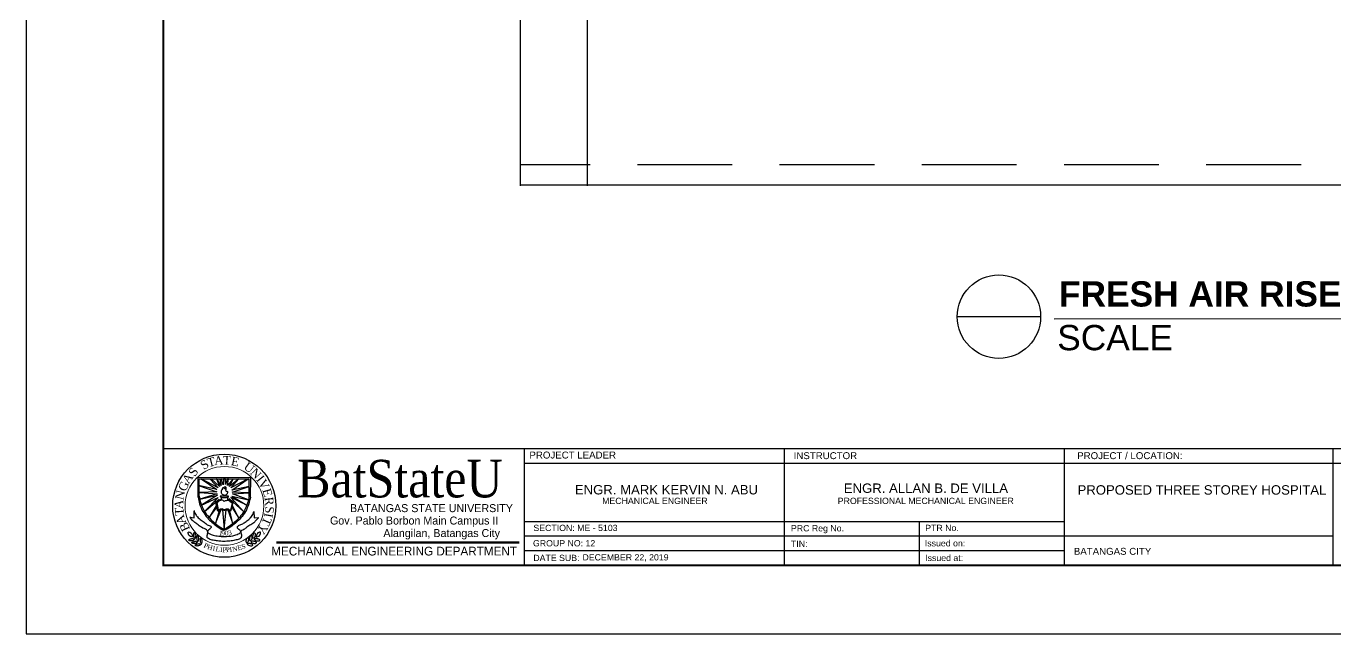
# Model space of a CAD drawing. Header units: inches. Extents: x 54.2 to 72.1, y 17.2 to 29.9.
# Drawn here: x 54.17 to 64.52, y 17.19 to 22 of the extents above; entities that cross this region are included whole.
import ezdxf
from ezdxf.enums import TextEntityAlignment as Align

# ---------------------------------------------------------------- set-up
doc = ezdxf.new("R2010")
doc.units = ezdxf.units.IN
doc.header["$MEASUREMENT"] = 0
doc.linetypes.add('HIDDEN', pattern=[0.375, 0.25, -0.125])
for name, color, linetype in [('DASH', 1, 'Continuous'), ('template', 7, 'Continuous'), ('WALL', 2, 'Continuous')]:
    doc.layers.add(name, color=color, linetype=linetype)
doc.styles.add('arial', font='arial.ttf')
doc.styles.add('CGOTHIC', font='GOTHIC.TTF')
doc.styles.add('GARAMOND', font='GARA.TTF')

msp = doc.modelspace()

# ---------------------------------------------------------------- linework, layer by layer
for p, q in [((62.19439752682172, 19.70465259922719), (61.53385059136133, 19.70465259922719)), ((62.30031879464377, 19.68624983851869), (66.7033694700296, 19.6951603653629))]:
    msp.add_line(p, q)
msp.add_circle((61.86412405909152, 19.70465259922719), 0.3302734677301942)
at = {"layer": 'DASH', "color": 252, "linetype": 'HIDDEN', "ltscale": 3}
msp.add_line((69.87918594742366, 20.90491126575439), (58.07639541574335, 20.90491126575441), dxfattribs=at)
at = {"layer": 'template'}
for p, q in [((54.16845986738794, 29.88452872813124), (54.16845986738794, 17.1948299157736)), ((55.25304950946988, 18.66013363251224), (71.52189414069741, 18.66013363251224)), ((58.10954840014241, 18.66032744015453), (58.10954840014241, 17.73712473681462)), ((58.10954840014241, 18.66013363251224), (58.10954840014241, 17.73712473681462)), ((60.166234054726, 18.66032744015453), (60.166234054726, 17.73712473681462)), ((60.166234054726, 18.66013363251224), (60.166234054726, 17.73712473681462)), ((62.38176434476699, 17.73712473681462), (62.38176434476699, 18.66013363251224)), ((64.50458155348647, 18.66013363251224), (64.50458155348647, 17.73712473681462)), ((58.10954840014241, 18.54475752055018), (68.30715285918157, 18.54475752055018)), ((55.52817852270962, 18.43368933167895), (55.94488136253661, 18.43290915693385)), ((55.52817852270962, 18.27747366600613), (55.52817852270962, 18.43368933167895)), ((55.94200986507266, 18.27747366600613), (55.94488136253661, 18.43290915693385)), ((55.6768538599438, 18.33709213354086), (55.53306208482629, 18.36837536061165)), ((55.53306208482629, 18.36837536061165), (55.6768538599438, 18.31851754440362)), ((55.53701373184, 18.42232287427714), (55.93317465594404, 18.42232287427714)), ((55.53701373184, 18.28370389631078), (55.53701373184, 18.42232287427714)), ((55.68663569862243, 18.35077838142925), (55.55360345556894, 18.42232287427714)), ((55.55360345556894, 18.42232287427714), (55.6768538599438, 18.33709213354086)), ((55.63283585838209, 18.42232287427714), (55.62696697316616, 18.41627766543417)), ((55.62696697316616, 18.41627766543417), (55.68663569862243, 18.35077838142925)), ((55.69739523068548, 18.3605544809754), (55.63283585838209, 18.42232287427714)), ((55.67783209831017, 18.42232287427714), (55.6729409064799, 18.42232287427714)), ((55.6729409064799, 18.42232287427714), (55.69739523068548, 18.3605544809754)), ((55.71206826119398, 18.36739775065683), (55.67783209831017, 18.42232287427714)), ((55.71206826119398, 18.42232287427714), (55.70171267682226, 18.41909721669293)), ((55.70171267682226, 18.41909721669293), (55.71206826119398, 18.36739775065683)), ((55.72674074672184, 18.37521863029366), (55.71206826119398, 18.42232287427714)), ((55.73065370018335, 18.42232287427714), (55.72674074672184, 18.37521863029366)), ((55.74434794734693, 18.42232287427714), (55.73065370018335, 18.42232287427714)), ((55.76195514797265, 18.42232287427714), (55.74434794734693, 18.37619624024788)), ((55.74434794734693, 18.37619624024788), (55.74434794734693, 18.42232287427714)), ((55.8049949111685, 18.42232287427714), (55.76195514797265, 18.36935297056633)), ((55.76195514797265, 18.36935297056633), (55.76880227155262, 18.42232287427714)), ((55.76880227155262, 18.42232287427714), (55.76195514797265, 18.42232287427714)), ((55.84999115109658, 18.42232287427714), (55.77662763349976, 18.35957687102032)), ((55.77662763349976, 18.35957687102032), (55.8049949111685, 18.42232287427714)), ((55.92433236208134, 18.42232287427714), (55.78738771054289, 18.34980077147443)), ((55.78738771054289, 18.34980077147443), (55.84999115109658, 18.42232287427714)), ((55.79423483412372, 18.33122647381384), (55.92433236208134, 18.42232287427714)), ((55.93317465594404, 18.36153209092956), (55.79423483412372, 18.33122647381384)), ((55.79814778758762, 18.31656232449379), (55.93317465594404, 18.36153209092956)), ((55.93317465594404, 18.28252885114622), (55.93317465594404, 18.42232287427714)), ((55.68076626842687, 18.30287607660605), (55.54176637521166, 18.26060402992647)), ((55.54176637521166, 18.26060402992647), (55.6817445067929, 18.29114475715167)), ((55.6768538599438, 18.31851754440362), (55.54186568513889, 18.31265217615206)), ((55.54186568513889, 18.31265217615206), (55.68076626842687, 18.30287607660605)), ((55.6817445067929, 18.29114475715167), (55.55518267802861, 18.21340873869448)), ((55.55518267802861, 18.21340873869448), (55.68663569862243, 18.27354806944444)), ((55.68663569862243, 18.27354806944444), (55.57916889199767, 18.16374484678272)), ((55.57916889199767, 18.16374484678272), (55.69641753730078, 18.2618167499898)), ((55.665817139011, 18.23622123635815), (55.67976241601965, 18.17215586801919)), ((55.67662551349436, 18.23485785842419), (55.68708203690758, 18.17529098211315)), ((55.71018338684942, 18.27491732431272), (55.71018338684942, 18.25673282845503)), ((55.76053799936945, 18.27274544464865), (55.76053799936945, 18.25456803741952)), ((55.88968370580724, 18.16153809757199), (55.77564939513402, 18.26474957985312)), ((55.79844371150553, 18.22963257110894), (55.78380446973247, 18.17424574976431)), ((55.9146302333768, 18.21240798288386), (55.78738771054289, 18.27354806944444)), ((55.78738771054289, 18.27354806944444), (55.88968370580724, 18.16153809757199)), ((55.78955563935639, 18.17111063567032), (55.80663682267637, 18.23670312339792)), ((55.79423483412372, 18.28527909742368), (55.9146302333768, 18.21240798288386)), ((55.79423483412372, 18.28527909742368), (55.92714476663652, 18.25488271665841)), ((55.93317465594404, 18.31069695624288), (55.79814778758762, 18.31656232449379)), ((55.80010371933931, 18.30287607660605), (55.93317465594404, 18.31069695624288)), ((55.92714476663652, 18.25488271665841), (55.80010371933931, 18.30287607660605)), ((55.46560460094681, 18.11910493021514), (55.49875597939248, 18.11222886387566)), ((55.49875597939248, 18.11222886387566), (55.49684549541481, 18.16191706310872)), ((55.67196266811501, 18.2070711754846), (55.6158071290703, 18.11414667383536)), ((55.6158071290703, 18.11414667383536), (55.67391914484639, 18.19240702616622)), ((55.66657517767694, 18.06665656510063), (55.7110900228275, 18.17774316832291)), ((55.69446106056855, 18.16796706877744), (55.66657517767694, 18.06665656510063)), ((55.72282779325828, 18.17481033845939), (55.73509419389122, 18.02378224019958)), ((55.73509419389122, 18.02378224019958), (55.75021683256156, 18.17578794841367)), ((55.76293338633754, 18.17481033845939), (55.80237384194631, 18.06566224604543)), ((55.80237384194631, 18.06566224604543), (55.78054058696218, 18.16894467873169)), ((55.7952130724906, 18.1982726858935), (55.84994504580325, 18.10928559486797)), ((55.84994504580325, 18.10928559486797), (55.80108195770494, 18.21098161530344)), ((55.96887596989054, 18.1623433981037), (55.97091016519666, 18.11355962393964)), ((55.97091016519666, 18.11355962393964), (56.00345566199766, 18.11462885201689)), ((58.10954840014241, 18.08506047289771), (62.38176434476699, 18.08506047289771)), ((61.23409797597596, 18.08506047289771), (61.23409797597596, 17.73712473681431)), ((58.10954840014241, 17.9690818942033), (64.50458155348647, 17.96908189420265)), ((58.10954840014241, 17.8531033155088), (59.97238061091027, 17.8531033155088)), ((58.10954840014241, 17.8531033155088), (62.38176434476636, 17.85310331550875)), ((60.166234054726, 17.8531033155088), (62.02906626549346, 17.8531033155088)), ((54.16845986738794, 17.1948299157736), (72.0641889617385, 17.1948299157736))]:
    msp.add_line(p, q, dxfattribs=at)
at = {"layer": 'template', "linetype": 'Continuous', "ltscale": 0.5}
msp.add_line((60.166234054726, 18.66013363251224), (60.166234054726, 17.73712473681462), dxfattribs=at)
at = {"layer": 'template', "linetype": 'Continuous', "lineweight": 50}
msp.add_line((56.1479312524199, 17.91889321777595), (58.06961888167407, 17.91889321777595), dxfattribs=at)
at = {"layer": 'template', "linetype": 'Continuous', "const_width": 0.01538348159496552}
msp.add_lwpolyline([(55.25304950946988, 17.73712473681462), (71.52189414069753, 17.73712473681462), (71.52189414069753, 29.3422339070905), (55.25304950946988, 29.3422339070905)], close=True, dxfattribs=at)
at = {"layer": 'template'}
msp.add_circle((55.73582986495509, 18.20842209926988), 0.4078973871286183, dxfattribs=at)
at = {"layer": 'template', "lineweight": 20}
for centre, radius in [((55.73582986495509, 18.20842209926988), 0.4078973871286183), ((55.73729182990333, 18.20724559212195), 0.3115138114133634)]:
    msp.add_circle(centre, radius, dxfattribs=at)
at = {"layer": 'template', "start_tangent": (-0.9999999999999999, 0)}
msp.add_spline([(55.73388760907661, 18.29103108157508), (55.72154164142338, 18.29774172975164), (55.71504384976034, 18.30791569381404), (55.71504384976034, 18.31917219913231), (55.71504384976034, 18.32783107179753), (55.71764285742974, 18.33237692893834), (55.72024241007946, 18.34103580160425), (55.72414119407258, 18.34016982689559), (55.72544042541724, 18.3488286995611), (55.72803997806724, 18.35532278119098), (55.73150550328543, 18.35056035750344), (55.73821965184597, 18.34449940896661), (55.74341821216401, 18.34449940896661), (55.74298495338919, 18.35142633221272), (55.74060230261849, 18.35770384729659), (55.74103556139337, 18.35986863833219), (55.74731699615742, 18.35445680648172), (55.74731699615742, 18.3494781077238), (55.74839987060417, 18.34471568403669), (55.74839987060417, 18.33952041873223), (55.74645047860823, 18.33151095422912), (55.75121578015179, 18.32415089788938), (55.7570639561425, 18.32436746443616), (55.76074583825871, 18.31484290853678), (55.75966296381178, 18.30704971910498), (55.75403168969765, 18.29644291342581), (55.74861677248261, 18.2918967648088), (55.74190207894198, 18.29059794848237), (55.7336712521795, 18.29059794848237), (55.73410451095409, 18.29059794848237)], degree=3, dxfattribs=at)
at = {"layer": 'template'}
for points in [[(55.52817852270939, 18.27747366600622), (55.54086346767141, 18.22334083940288), (55.56727426860837, 18.16272960517105), (55.60346636324473, 18.11189447048471), (55.67585164247682, 18.04639518647906), (55.72476029088758, 18.01804478927221), (55.73454212956582, 18.0151119594083)], [(55.53701373183988, 18.28370389631078), (55.54969867679889, 18.22957106970787), (55.57610947773636, 18.16895983547536), (55.61230157237261, 18.11812470078883), (55.68468685160379, 18.05262541678337), (55.73359550001631, 18.02427501957652), (55.74337733869631, 18.02134218971241)], [(55.66581713901089, 18.23622123635826), (55.66565725424734, 18.24318736339518), (55.67591883470018, 18.24467073715456), (55.68709293649837, 18.24893497540941), (55.70068636243538, 18.25572752829532), (55.71018338684902, 18.25673282845531), (55.71018338684902, 18.26095281561101)], [(55.93317465594404, 18.28370389631078), (55.92048971098452, 18.22957106970787), (55.8940789100458, 18.16895983547536), (55.85788681541143, 18.11812470078883), (55.78550153617882, 18.05262541678337), (55.73659288776732, 18.02427501957652), (55.72681104908892, 18.02134218971241)], [(55.94200986507254, 18.27747366600622), (55.929324920112, 18.22334083940288), (55.90291411917516, 18.16272960517105), (55.86672202453828, 18.11189447048471), (55.79433674530772, 18.04639518647906), (55.74542809689469, 18.01804478927221), (55.73564625821805, 18.0151119594083)], [(55.80642511330935, 18.23589015021022), (55.80420578071899, 18.24370968809453), (55.79322607690224, 18.24109719017383), (55.78695227185087, 18.24423230426785), (55.78224691806073, 18.24997991628203), (55.77545047758186, 18.25415997124875), (55.76969930795902, 18.25834031769116), (55.76053799936934, 18.25834031769116)], [(55.67976241601965, 18.17215586801919), (55.68865048816959, 18.16576875802116), (55.69806119574641, 18.1679670687775), (55.70433554577638, 18.17465148412887), (55.71109002282727, 18.17774316832291), (55.72054269383263, 18.17774316832291), (55.72786231471948, 18.1762190411755), (55.73518193560553, 18.17256160238253), (55.74720691028178, 18.17517410030311), (55.75452653116664, 18.17726427352423), (55.76293338633754, 18.17481033845954), (55.7805405869619, 18.16894467873178), (55.78955563935639, 18.17111063567032)], [(55.68708203690735, 18.17529098211315), (55.69701537991184, 18.17529098211315), (55.69858383117397, 18.17947103708013), (55.70538081663235, 18.18312876734825), (55.71688315588104, 18.18574126526795), (55.72786231471948, 18.18051597795306), (55.73465875519818, 18.17947103708013), (55.74354682734852, 18.17999365325483), (55.75034381280616, 18.18312876734825), (55.76027715581167, 18.18417370822084), (55.76655096086179, 18.18365109204703), (55.7723021304844, 18.17947103708013), (55.77543903301139, 18.17685853916018), (55.78380446973207, 18.17424574976434)], [(55.48032674101611, 17.96247073383421), (55.46069084833359, 17.96949883357189), (55.4516057216081, 17.98355503304794), (55.45043341427836, 17.99731852490712), (55.45219187527217, 17.99966131927135), (55.46420777031928, 17.99848992208933), (55.4762236653664, 17.98765492318674), (55.48091289468092, 17.97711263190106), (55.48237802377073, 17.96715632256422), (55.48237802377073, 17.96217802621672), (55.48120571644139, 17.96217802621672), (55.47856828002434, 17.96481352819842), (55.47827494812136, 17.96481352819842)], [(55.49939125294062, 17.94243475985061), (55.48828203060494, 17.93401068125019), (55.47245306369719, 17.93067469945476), (55.46265065522035, 17.93104193932467), (55.45477959231456, 17.93585465420199), (55.45450349962035, 17.93900817081254), (55.46214202636096, 17.94382971809205), (55.46970807802202, 17.94668950644231), (55.47898763483604, 17.94810990309205), (55.48256013923579, 17.9491547966413), (55.48955965394733, 17.94732090679156), (55.49879592619524, 17.94226063744), (55.49914449397115, 17.94106887976019)], [(55.52430201846098, 17.92105775301826), (55.51319279612519, 17.91263367441837), (55.49736382921744, 17.90929769262323), (55.48756142074009, 17.90966493249374), (55.47969035783481, 17.91447764737023), (55.47941426514185, 17.91763116398079), (55.48705279188211, 17.92245271126123), (55.49461884354249, 17.9253124996107), (55.50389840035492, 17.92673289626026), (55.50747090475689, 17.92777778981022), (55.51447041946741, 17.92594389996063), (55.52370669171548, 17.92088363060839), (55.5240552594906, 17.91969187292869)], [(55.50430343572926, 17.94898946538905), (55.5092701825309, 17.962016796174), (55.50802849583052, 17.97814575094506), (55.50492427907962, 17.98745090626039), (55.49809551236901, 17.99365443759032), (55.49499129561453, 17.99303416946464), (55.49250792221422, 17.98434928227439), (55.49188707886596, 17.97628466321049), (55.49312876556487, 17.96697950789473), (55.49312876556487, 17.96325733242543), (55.49685382566727, 17.9570540844532), (55.50430343572926, 17.94960973351482), (55.50554512242879, 17.94960973351482)], [(55.52921420124877, 17.9276124585582), (55.53418094805252, 17.94063978934298), (55.5329392613506, 17.95676874411365), (55.52983504459987, 17.96607389942957), (55.52300627788755, 17.97227743075865), (55.51990206113683, 17.97165716263319), (55.51741868773595, 17.96297227544289), (55.51679784438507, 17.95490765637891), (55.51803953108512, 17.94560250106363), (55.51803953108512, 17.94188032559467), (55.52176459118837, 17.93567707762153), (55.52921420124877, 17.92823272668389), (55.53045588795029, 17.92823272668389)], [(55.55646958142594, 17.90828497176059), (55.56143632822837, 17.92131230254532), (55.56019464152833, 17.93744125731666), (55.55709042477533, 17.94674641263191), (55.55026165806512, 17.95294994396167), (55.54715744131388, 17.9523296758363), (55.5446740679134, 17.94364478864588), (55.54405322456264, 17.93558016958201), (55.54529491126433, 17.92627501426693), (55.54529491126433, 17.92255283879732), (55.54901997136508, 17.91634959082452), (55.55646958142594, 17.90890523988693), (55.55771126812638, 17.90890523988693)], [(55.91299499439432, 17.91127785817483), (55.90857730727506, 17.9245014719649), (55.91049231321247, 17.94056440196331), (55.91398289459098, 17.94973162175623), (55.92106507938845, 17.95564419431321), (55.92414064584741, 17.9548946710365), (55.92625870341359, 17.94611354120599), (55.92654179529264, 17.93803001560732), (55.92491211507112, 17.92878491724704), (55.92475647855368, 17.92506599704134), (55.92077529783673, 17.91902393131164), (55.91302092986543, 17.91189758383908), (55.91178032909399, 17.91194950288414)], [(55.94103468453911, 17.92944880397073), (55.93661699741843, 17.94267241776137), (55.93853200335698, 17.95873534775893), (55.94202258473572, 17.96790256755233), (55.94910476953245, 17.97381514010979), (55.95218033599317, 17.97306561683232), (55.95429839355952, 17.96428448700175), (55.95458148543738, 17.95620096140357), (55.95295180521688, 17.94695586304337), (55.95279616869797, 17.94323694283716), (55.94881498798153, 17.93719487710808), (55.94106062001057, 17.93006852963538), (55.93982001923765, 17.93012044868055)], [(55.94566849732413, 17.9226944362334), (55.95641576528171, 17.91381321150783), (55.97209140033757, 17.90981828554879), (55.98190059154629, 17.90977533299147), (55.98996600633344, 17.91425472358148), (55.99037371656961, 17.91739393790161), (55.98294347508001, 17.92253066062506), (55.97550361763191, 17.92570430966839), (55.96629156784106, 17.92751147318717), (55.96276587827602, 17.92870483119026), (55.95569580403181, 17.92716521814302), (55.94625602278446, 17.92249557351568), (55.94585792850514, 17.92131943287458)], [(55.96681750777045, 17.94976551349978), (55.96239982064954, 17.96298912729), (55.96431482658911, 17.97905205728816), (55.96780540796683, 17.98821927708124), (55.97488759276407, 17.99413184963805), (55.97796315922451, 17.99338232636148), (55.98008121678949, 17.98460119653106), (55.98036430866912, 17.97651767093302), (55.97873462844873, 17.96727257257189), (55.97857899192805, 17.96355365236636), (55.97459781121258, 17.95751158663748), (55.96684344324191, 17.95038523916381), (55.96560284246961, 17.95043715820975)], [(55.97145132055422, 17.94301114576263), (55.98219858851254, 17.93412992103711), (55.99787422356959, 17.93013499507802), (56.00768341477825, 17.93009204252076), (56.01574882956563, 17.93457143311011), (56.0161565398026, 17.93771064743069), (56.00872629831147, 17.94284737015431), (56.00128644086239, 17.94602101919747), (55.99207439107251, 17.94782818271707), (55.98854870150861, 17.94902154071931), (55.98147862726491, 17.94748192767193), (55.97203884601557, 17.94281228304442), (55.97164075173625, 17.94163614240384)], [(55.99133693004895, 17.96223244653692), (56.01124951816998, 17.96843335789566), (56.02091443579766, 17.98209738506921), (56.02266121518092, 17.99579982187504), (56.02100225207985, 17.99821409442077), (56.00894788563877, 17.9975461461749), (55.99648945191554, 17.98722304760082), (55.99136351539706, 17.97688604842699), (55.98948336128935, 17.96699970838631), (55.98927520218458, 17.962025765855), (55.9904464842605, 17.96197674779174), (55.99319181317556, 17.96449966489439), (55.99348488854255, 17.96448739971336)], [(55.55155739863871, 17.90173026622134), (55.54044817630236, 17.89330618762173), (55.52461920939501, 17.88997020582642), (55.5148168009193, 17.89033744569667), (55.50694573801277, 17.89515016057277), (55.50666964531867, 17.89830367718386), (55.51430817206008, 17.90312522446428), (55.52187422371983, 17.90598501281363), (55.53115378053311, 17.90740540946351), (55.53472628493383, 17.90845030301278), (55.54172579964503, 17.90661641316387), (55.55096207189253, 17.90155614381132), (55.55131063966908, 17.90036438613174)], [(55.91762880717831, 17.90452349043767), (55.92837607513481, 17.89564226571201), (55.9440517101938, 17.89164733975215), (55.95386090140155, 17.89160438719492), (55.9619263161899, 17.89608377778524), (55.96233402642721, 17.89922299210602), (55.9549037849355, 17.90435971482924), (55.94746392748626, 17.90753336387274), (55.93825187769689, 17.90934052739152), (55.93472618813362, 17.91053388539422), (55.9276561138873, 17.9089942723472), (55.91821633263967, 17.90432462771986), (55.91781823836023, 17.90314848707899)]]:
    msp.add_spline(points, degree=3, dxfattribs=at)
for points, end_tangent in [([(55.67662551349425, 18.23485785842419), (55.69021893943087, 18.24217302748571), (55.699629647009, 18.25053313741893), (55.70904035458582, 18.25314592681468), (55.71845160714255, 18.25419086768744), (55.72786231471948, 18.25053313741893), (55.73152185267204, 18.24583075775342), (55.73518193560553, 18.24321796835792), (55.74040992482113, 18.24792063949963), (55.75243489949602, 18.25053313741893), (55.76393723874443, 18.25262331064081), (55.77648484884647, 18.24687569862652), (55.78485028556766, 18.23851529721702), (55.79530626400028, 18.23485785842419), (55.79844371150514, 18.23642541547136), (55.79844371150514, 18.22963257110894)], (0, -0.9999999999999999)), ([(55.70768499034406, 18.2874715786634), (55.72349648321588, 18.28660589543043), (55.73995813674176, 18.28595648726716), (55.75100487305084, 18.28617276233737), (55.76075128805487, 18.28725530359301), (55.7661667502501, 18.28682217050081), (55.76638310714898, 18.28162690519676), (55.76638310714898, 18.27729761460151), (55.76443371515054, 18.27340116562314), (55.7598853154852, 18.27275175745987), (55.75078797117228, 18.27188578275079), (55.73497647830018, 18.27188578275079), (55.71613217400394, 18.27145294113407), (55.71136741743995, 18.27426684885691), (55.70595250022446, 18.27773045621859), (55.70746863344507, 18.28768814521013), (55.70746863344507, 18.28877039498977)], (-0.9999999999999999, 0))]:
    msp.add_spline(points, degree=3, dxfattribs=dict(at, end_tangent=end_tangent))
for points, knots in [([(56.00345566198805, 18.11462885201689), (56.00417085230625, 18.11465234840463), (56.00855143774694, 18.11382720943124), (55.98373672064738, 18.09055948722667), (55.96856594857129, 18.07057507002978), (55.93748167921333, 18.05335345927853), (55.90883223609577, 18.0340667390922), (55.88786815687123, 18.01718392258209), (55.86523245703628, 18.00978500799997), (55.8698512551343, 17.98626202358787), (55.87545849365122, 17.96751658213236), (55.86219653649001, 17.94460765721979), (55.83486001909701, 17.93943670105216), (55.79921909883856, 17.93019418792463), (55.75539557889564, 17.92684825468166), (55.71253181119626, 17.92578992188135), (55.67448710977563, 17.93161811295295), (55.64092702766609, 17.93519367752992), (55.61668873106944, 17.94388990290807), (55.60354516767219, 17.95380258391023), (55.59881595407088, 17.96267836939359), (55.60268181060555, 17.97866556498676), (55.6060551914526, 17.99447189756131), (55.60059941813753, 18.02174149212041), (55.56182017451018, 18.02974324306538), (55.5322529561433, 18.05480209869762), (55.50471352334019, 18.0761023110575), (55.48119311666979, 18.09216685622462), (55.47321764124157, 18.10791780031076), (55.46030653243903, 18.12008471168812), (55.465337465455, 18.11941773020476), (55.47061829200012, 18.11806501954155)], [1.525095656157899, 1.525095656157899, 1.525095656157899, 1.525095656157899, 1.532073439714945, 1.584611653445307, 1.633557699203474, 1.698069394868759, 1.768711422982009, 1.823631015308407, 1.856154234178382, 1.874433490199606, 1.942755212561803, 1.959564091195693, 2.013837299675208, 2.081715660362138, 2.16866491017215, 2.253261208395837, 2.318126109263639, 2.380395805849081, 2.439478836986802, 2.457200355228811, 2.47009170078436, 2.492272387439186, 2.543517825134331, 2.560296933448299, 2.63925905372425, 2.721631091937967, 2.780104208351207, 2.83264790874378, 2.871086442014402, 2.885372415228334, 2.911144755596124, 2.911144755596124, 2.911144755596124, 2.911144755596124]), ([(55.49978508602194, 18.16711421048061), (55.49069227831429, 18.16711421048061), (55.51280437889462, 18.13771875189303), (55.52320147720396, 18.11731277687068), (55.55130716118421, 18.09235052444896), (55.58283942967957, 18.07393155826753), (55.60335730084451, 18.05311690090588), (55.6363781830129, 18.04780614430641), (55.62853920926991, 18.03111217775668), (55.61997599273311, 18.02212812855282), (55.60853172520043, 18.01517711090332), (55.59966781428752, 17.99744814302107), (55.62754020512303, 17.98166390791573), (55.65937036991468, 17.97250655557946), (55.69875105487628, 17.96566638715797), (55.73108488099901, 17.96607989015061), (55.76908343973658, 17.96543343015995), (55.81141237639562, 17.97051027214059), (55.84653289742524, 17.98479658606291), (55.86573961584363, 17.99616840365917), (55.86578348326329, 18.00845216658388), (55.85545485698938, 18.01596181489782), (55.84884892489483, 18.02512797762219), (55.83692356561996, 18.03136360745367), (55.84055908348673, 18.04367263465946), (55.85148932058487, 18.05671919819193), (55.87632765428807, 18.0606870327131), (55.90217768887774, 18.07909208644051), (55.92673253423154, 18.09592365788654), (55.94514898560012, 18.11455707224528), (55.95651126925818, 18.13147831609035), (55.96651628458371, 18.14406631515024), (55.96889509965765, 18.16015814096269), (55.96887596989054, 18.16234339810239)], [0, 0, 0, 0, 0.05015677469219555, 0.09732988766647072, 0.1694151139278983, 0.2384692306494788, 0.2973822676683504, 0.3451903182396956, 0.3616090209925562, 0.3847529242964197, 0.4154017067456758, 0.4352101649147582, 0.4800821809355452, 0.5490858808861575, 0.6375930781833767, 0.6923967532031811, 0.7281811549174904, 0.8475461255036302, 0.9203779007532701, 0.9448798244669602, 0.9592911423911742, 0.9797220685047265, 1.010309388920202, 1.0239692014398, 1.04625377209704, 1.066064239801861, 1.119080784730223, 1.173808363987066, 1.241086004031144, 1.282544166848485, 1.318293235418971, 1.350594180699833, 1.379884751441026, 1.379884751441026, 1.379884751441026, 1.379884751441026]), ([(55.49687498968014, 18.16600773220023), (55.4977061304564, 18.16697008985867), (55.49921093984042, 18.16763371480653), (55.50148499857058, 18.16759732346645), (55.50183965907987, 18.16759164790017)], [3.048467652411605, 3.048467652411605, 3.048467652411605, 3.048467652411605, 3.058869043701317, 3.060790980851063, 3.060790980851063, 3.060790980851063, 3.060790980851063]), ([(55.7302284967184, 18.08369035935644), (55.73240522974699, 18.08334475303388), (55.73621981221921, 18.08273910052455), (55.73897289009673, 18.08300712130222), (55.7410487565809, 18.08363472616162)], [0, 0, 0, 0, 0.01145534241193477, 0.02007473945295952, 0.02007473945295952, 0.02007473945295952, 0.02007473945295952]), ([(55.7302284967184, 18.07996879587913), (55.73240522974699, 18.07962318955745), (55.73621981221921, 18.07901753704795), (55.73897289009673, 18.07928555782593), (55.7410487565809, 18.0799131626851)], [0, 0, 0, 0, 0.01145534241193477, 0.02007473945295952, 0.02007473945295952, 0.02007473945295952, 0.02007473945295952]), ([(55.73124501103771, 18.07117468918983), (55.73307538138456, 18.07146059387659), (55.7361240304535, 18.07189324187289), (55.73845980843284, 18.07173916002432), (55.7398320348661, 18.07140480716552)], [0.001785475800253517, 0.001785475800253517, 0.001785475800253517, 0.001785475800253517, 0.01145534241193477, 0.01823655825535834, 0.01823655825535834, 0.01823655825535834, 0.01823655825535834]), ([(55.73154350734401, 18.06749950110515), (55.73326972017346, 18.06776611293634), (55.73608620107407, 18.0681513532877), (55.73828504683646, 18.06802824791745), (55.73947014622765, 18.06776727141576)], [0.002311788731337244, 0.002311788731337244, 0.002311788731337244, 0.002311788731337244, 0.01145534241193477, 0.01762460161133982, 0.01762460161133982, 0.01762460161133982, 0.01762460161133982])]:
    msp.add_open_spline(points, degree=3, knots=knots, dxfattribs=at)
at = {"layer": 'WALL', "color": 8, "linetype": 'Continuous'}
for p, q in [((58.07639541574335, 26.67464708214251), (58.07639541574335, 20.73959327781125)), ((58.60572897687987, 26.67464708214251), (58.60572897687987, 20.73959327781125)), ((58.60572897687987, 20.74611119741345), (58.07639541574335, 20.74611119741345)), ((69.87918594742366, 20.74611116919948), (58.60572890836544, 20.74611116919951))]:
    msp.add_line(p, q, dxfattribs=at)

# ---------------------------------------------------------------- texts
at = {"char_height": 0.2, "attachment_point": 1, "style": 'arial'}
for s, width, insert in [('{\\fArial|b1|i0|c0|p34;FRESH AIR RISER DIAGRAM}', 5.549897135456746, (62.33897161550988, 19.98484901078788)), ('SCALE                                    NTS', 5.935593864328894, (62.3253385623276, 19.63900167916918))]:
    msp.add_mtext_dynamic_manual_height_columns(s, width=width, gutter_width=1, heights=[0], dxfattribs=dict(at, insert=insert))
at = {"layer": 'template', "style": 'arial'}
for s, height, p in [('PROJECT LEADER', 0.05481516051081679, (58.14985304574767, 18.58225641403547)), ('INSTRUCTOR', 0.05480365318206463, (60.2406481351289, 18.57737546498342)), ('PROJECT / LOCATION:', 0.05480365318206463, (62.48358888612315, 18.57737546498342)), ('PROJECT / LOCATION:', 0.05480365318206463, (62.48358888612315, 18.57737546498342)), ('PROJECT / LOCATION:', 0.05480365318206463, (62.48358888612315, 18.57737546498342)), ('ENGR. MARK KERVIN N. ABU', 0.07437126358779919, (58.50935653572721, 18.29800319577686)), ('ENGR. ALLAN B. DE VILLA', 0.07437126358779919, (60.63706217572351, 18.31018471637429)), ('PROPOSED THREE STOREY HOSPITAL', 0.07437126358779919, (62.48627916778442, 18.29648231634673)), ('MECHANICAL ENGINEER', 0.04958084239186611, (58.7250543174147, 18.22213978511789)), ('PROFESSIONAL MECHANICAL ENGINEER', 0.04958084239186611, (60.58921145512507, 18.22213978511789)), ('SECTION: ME - 5103', 0.04958084239186611, (58.18127428015261, 18.00807785541247)), ('PRC Reg No.', 0.04958084239186611, (60.2188028436266, 18.00568154467447)), ('PTR No.', 0.04958084239186611, (61.28133013980217, 18.00807785541252)), ('GROUP NO: 12', 0.04958084239186611, (58.1779434102211, 17.88674797438924)), ('TIN:', 0.04958084239186611, (60.21880284363257, 17.8826621191607)), ('Issued on:', 0.04958084239186611, (61.27799926987105, 17.88674797438904)), ('DATE SUB:', 0.04958084239186611, (58.18069230851889, 17.77076939569497)), ('DECEMBER 22, 2019', 0.04958084239186611, (58.56945034654418, 17.77553107652562)), ('Issued at:', 0.04958084239186611, (61.28078640990784, 17.7707693956948)), ('BATANGAS CITY', 0.05480365318206463, (62.45700641058479, 17.82039353233884))]:
    msp.add_text(s, height=height, dxfattribs=at).set_placement(p)
at = {"layer": 'template'}
for s, height, style, width, p in [('BatStateU', 0.2974892545499386, 'GARAMOND', 0.9999999927252612, (57.12493225372358, 18.27444016664793)), ('BATANGAS STATE UNIVERSITY', 0.063322209838045, 'CGOTHIC', 0.999999992725142, (57.37479216385835, 18.15789156744748)), ('Gov. Pablo Borbon Main Campus II', 0.063322209838045, 'CGOTHIC', 0.999999992725142, (57.23795557718804, 18.05962810776339)), ('Alangilan, Batangas City', 0.063322209838045, 'CGOTHIC', 0.999999992725142, (57.45572553636637, 17.96064549554308))]:
    msp.add_text(s, height=height, dxfattribs=dict(at, style=style, width=width)).set_placement(p, align=Align.CENTER)
at = {"layer": 'template', "attachment_point": 1}
for s, insert, char_height, width, rotation in [('{\\fTimes New Roman|b0|i0|c0|p18;S}', (55.53659102917882, 18.54725481498858), 0.06798289785476969, 5.349098241559977, 33.23179436628793), ('{\\fTimes New Roman|b0|i0|c0|p18;T}', (55.59351113947249, 18.57911794548059), 0.06798289785476969, 5.349098241559977, 14.447989898607076), ('{\\fTimes New Roman|b0|i0|c0|p18;A}', (55.65175862966148, 18.59659822696202), 0.06798289785476969, 5.349098241559978, 5.718517234941523), ('{\\fTimes New Roman|b0|i0|c0|p18;T}', (55.7267804474587, 18.60285532702366), 0.06798289785476969, 0.05755701549181833, 356.815033537973), ('{\\fTimes New Roman|b0|i0|c0|p18;E}', (55.79827518674178, 18.59766598688705), 0.06798289785476969, 5.349098241559977, 348.69044875446565), ('{\\fTimes New Roman|b0|i0|c0|p18;U}', (55.92302198570504, 18.56007813224235), 0.06798289785476969, 5.349098241559977, 323.5012554582918), ('{\\fTimes New Roman|b0|i0|c0|p18;A}', (55.39708791745269, 18.41355700184937), 0.06798289785476969, 5.349098241559978, 56.11039181025814), ('{\\fTimes New Roman|b0|i0|c0|p18;S}', (55.44670733598544, 18.47248190709516), 0.06798289785476969, 5.349098241559978, 56.11039181025814), ('{\\fTimes New Roman|b0|i0|c0|p18;N}', (55.98370305402087, 18.51371105126341), 0.06798289785476969, 5.349098241559978, 314.1356361302323), ('{\\fTimes New Roman|b0|i0|c0|p18;I}', (56.03781062887898, 18.45710339669702), 0.06798289785476969, 5.349098241559978, 308.6454006477478), ('{\\fTimes New Roman|b0|i0|c0|p18;N}', (55.34511902444469, 18.26482257401977), 0.06798289785476969, 5.349098241559978, 77.56161187675723), ('{\\fTimes New Roman|b0|i0|c0|p18;G}', (55.36741389984305, 18.3438125292262), 0.06798289785476969, 5.349098241559978, 65.93474426729648), ('{\\fTimes New Roman|b0|i0|c0|p18;V}', (56.06150701753207, 18.4266069901133), 0.06798289785476969, 5.349098241559977, 298.2001729969106), ('{\\fTimes New Roman|b0|i0|c0|p18;E}', (56.10199073313841, 18.35240524250935), 0.06798289785476969, 5.349098241559977, 285.47867801445466), ('{\\fTimes New Roman|b0|i0|c0|p18;A}', (55.33958184967641, 18.18650316398472), 0.06798289785476969, 5.349098241559978, 85.53704899705247), ('{\\fTimes New Roman|b0|i0|c0|p18;R}', (56.12146115523941, 18.28181198588919), 0.06798289785476969, 5.349098241559977, 276.199548083418), ('{\\fTimes New Roman|b0|i0|c0|p18;T}', (55.34872940512215, 18.12864675473176), 0.06798289785476969, 5.349098241559977, 94.266521660718), ('{\\fTimes New Roman|b0|i0|c0|p18;A}', (55.37293005475114, 18.05066565079207), 0.06798289785476969, 5.349098241559978, 110.3667278636931), ('{\\fTimes New Roman|b0|i0|c0|p18;I}', (56.12246919776586, 18.14342935673076), 0.06798289785476969, 5.349098241559978, 259.81080118950536), ('{\\fTimes New Roman|b0|i0|c0|p18;S}', (56.12998768447809, 18.20213990900658), 0.06798289785476969, 5.349098241559977, 266.0585725361012), ('{\\fTimes New Roman|b0|i0|c0|p18;B}', (55.40566129198137, 17.99551147644979), 0.06798289785476969, 5.349098241559978, 115.18408197048826), ('{\\fTimes New Roman|b0|i0|c0|p18;3}', (55.76068094556373, 18.01016199926167), 0.038070422798671, 5.349098241559973, 14.572685391935561), ('{\\fTimes New Roman|b0|i0|c0|p18;Y}', (56.08687551298268, 18.03599613818028), 0.06798289785476969, 5.349098241559977, 237.49397808523273), ('{\\fTimes New Roman|b0|i0|c0|p18;T}', (56.11399971609634, 18.09938904991904), 0.06798289785476969, 5.349098241559977, 245.97798613378282), ('{\\fTimes New Roman|b0|i0|c0|p18;P}', (55.58506435091842, 17.9163828072397), 0.03807042279867107, 5.349098241559977, 333.24497493074), ('{\\fTimes New Roman|b0|i0|c0|p18;P}', (55.58612276434192, 17.9163828072397), 0.03807042279867107, 5.349098241559977, 333.24497493074), ('{\\fTimes New Roman|b0|i0|c0|p18;1}', (55.69714997035631, 18.01441647878593), 0.03807042279867104, 5.349098241559977, 350.69674362398143), ('{\\fTimes New Roman|b0|i0|c0|p18;9}', (55.71187596137897, 18.01050002786323), 0.03807042279867107, 5.349098241559977, 359.89651961375097), ('{\\fTimes New Roman|b0|i0|c0|p18;0}', (55.74009902287437, 18.00971176389629), 0.03807042279867107, 5.349098241559977, 359.89651961375097), ('{\\fTimes New Roman|b0|i0|c0|p18;H}', (55.60889827548626, 17.90292084053675), 0.03807042279867104, 5.349098241559977, 342.3689301798386), ('{\\fTimes New Roman|b0|i0|c0|p18;I}', (55.64768406718687, 17.8903338998814), 0.03807042279867104, 5.349098241559977, 350.74463181541375), ('{\\fTimes New Roman|b0|i0|c0|p18;L}', (55.67115615410253, 17.8868457778641), 0.03807042279867104, 5.349098241559977, 350.69674362398143), ('{\\fTimes New Roman|b0|i0|c0|p18;I}', (55.70289091946889, 17.88088682303763), 0.03807042279867104, 5.349098241559977, 357.8325323784422), ('{\\fTimes New Roman|b0|i0|c0|p18;P}', (55.72200511300277, 17.87912758185035), 0.03807042279867107, 5.349098241559977, 359.89651961375097), ('{\\fTimes New Roman|b0|i0|c0|p18;P}', (55.74602929024322, 17.87788906480353), 0.03807042279867107, 5.349098241559977, 7.516181028244294), ('{\\fTimes New Roman|b0|i0|c0|p18;I}', (55.77514102815601, 17.87926264888384), 0.03807042279867104, 5.349098241559977, 9.039111674845223), ('{\\fTimes New Roman|b0|i0|c0|p18;N}', (55.79476662430616, 17.88098852669688), 0.03807042279867104, 5.349098241559973, 12.924469197241866), ('{\\fTimes New Roman|b0|i0|c0|p18;E}', (55.83492444427107, 17.89112172314657), 0.038070422798671, 5.349098241559973, 14.572685391935561), ('{\\fTimes New Roman|b0|i0|c0|p18;S}', (55.86720829848726, 17.90042716181989), 0.038070422798671, 5.349098241559973, 14.572685391935561)]:
    msp.add_mtext(s, dxfattribs=dict(at, insert=insert, char_height=char_height, width=width, rotation=rotation))
at = {"layer": 'template', "linetype": 'Continuous', "lineweight": 0, "insert": (56.1072568077063, 17.88401544736467), "char_height": 0.0692256671773448, "width": 2.197337716831895, "attachment_point": 1}
msp.add_mtext('{\\fCentury Gothic|b0|i0|c0|p34;\\C7;MECHANICAL ENGINEERING DEPARTMENT}', dxfattribs=at)

doc.saveas('drawing.dxf')
